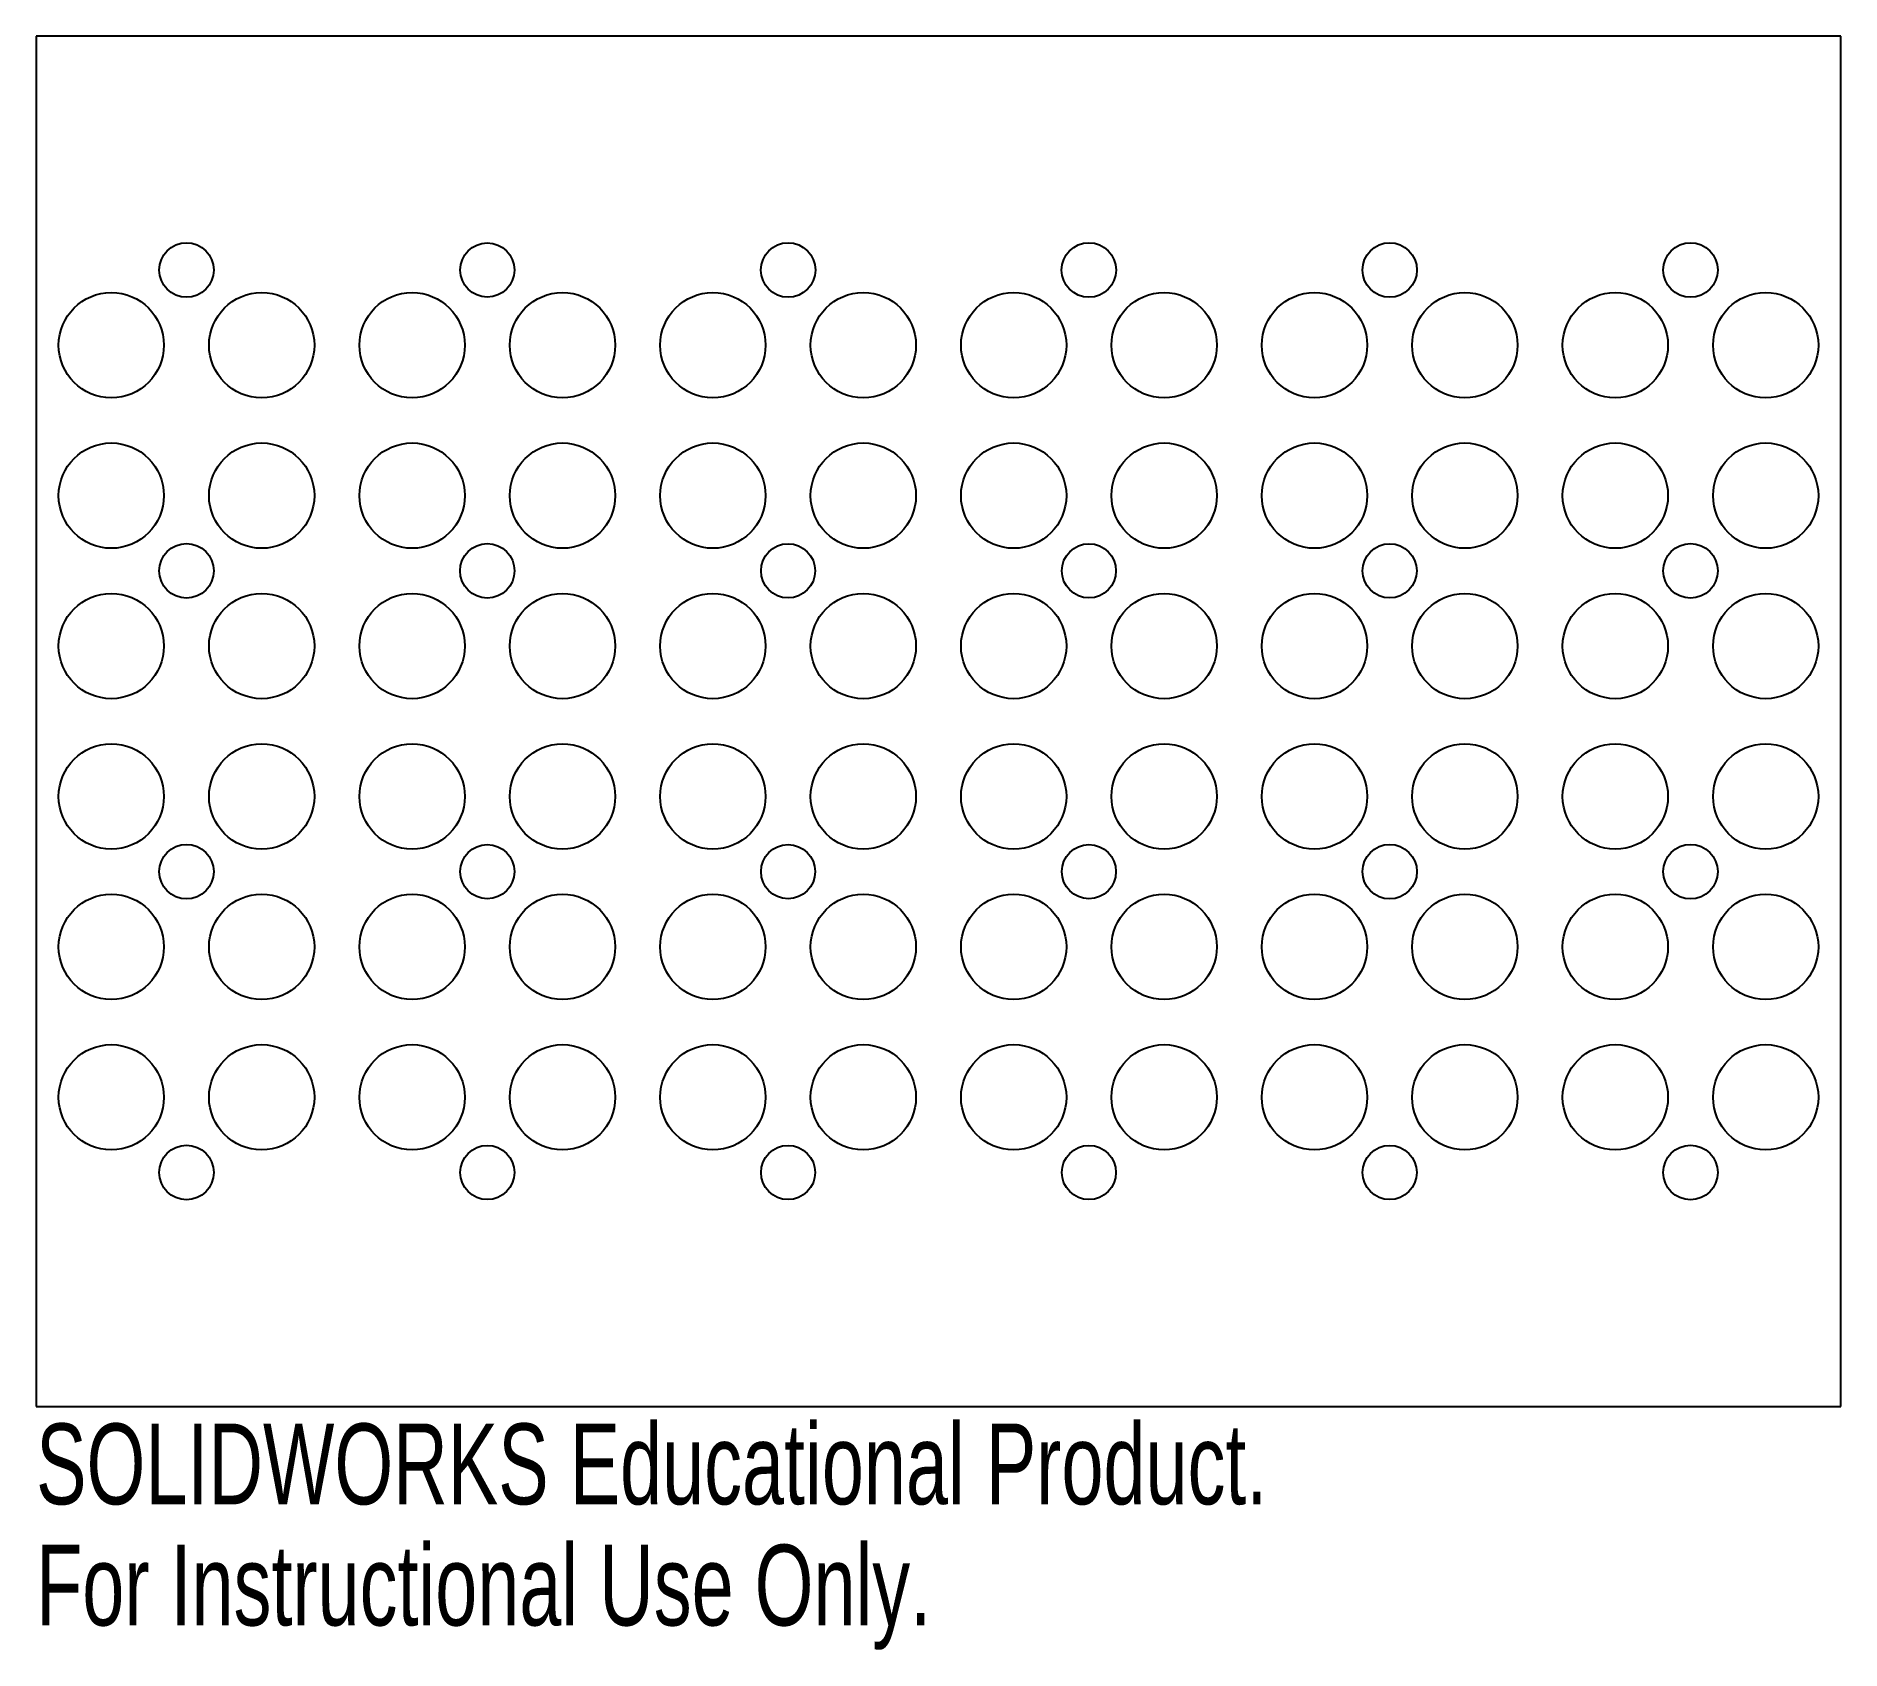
# Model space of a CAD drawing. Header units: millimetres. Extents: x -54 to 54, y -53 to 44.
import ezdxf

# ---------------------------------------------------------------- set-up
doc = ezdxf.new("R2010")
doc.units = ezdxf.units.MM
doc.styles.add('SLDTEXTSTYLE0', font='TXT', dxfattribs={"width": 0.7})

msp = doc.modelspace()

# ---------------------------------------------------------------- linework, layer by layer
at = {"color": 7, "linetype": 'Continuous', "lineweight": 25}
for p, q in [((-54, 43.52), (-54, -38.48)), ((54, 43.52), (-54, 43.52)), ((54, -38.48), (54, 43.52)), ((-54, -38.48), (54, -38.48))]:
    msp.add_line(p, q, dxfattribs=at)
for centre, radius in [((-45, 29.52), 1.63), ((-27, 29.52), 1.62), ((-9, 29.52), 1.63), ((9, 29.52), 1.63), ((27, 29.52), 1.63), ((45, 29.52), 1.63), ((-49.5, 25.02), 3.15), ((-40.5, 25.02), 3.15), ((-31.5, 25.02), 3.15), ((-22.5, 25.02), 3.15), ((-13.5, 25.02), 3.15), ((-4.5, 25.02), 3.15), ((4.5, 25.02), 3.15), ((13.5, 25.02), 3.15), ((22.5, 25.02), 3.15), ((31.5, 25.02), 3.15), ((40.5, 25.02), 3.15), ((49.5, 25.02), 3.15), ((-49.5, 16.02), 3.15), ((-40.5, 16.02), 3.15), ((-31.5, 16.02), 3.15), ((-22.5, 16.02), 3.15), ((-13.5, 16.02), 3.15), ((-4.5, 16.02), 3.15), ((4.5, 16.02), 3.15), ((13.5, 16.02), 3.15), ((22.5, 16.02), 3.15), ((31.5, 16.02), 3.15), ((40.5, 16.02), 3.15), ((49.5, 16.02), 3.15), ((-45, 11.52), 1.63), ((-27, 11.52), 1.63), ((-9, 11.52), 1.62), ((9, 11.52), 1.62), ((27, 11.52), 1.62), ((45, 11.52), 1.63), ((-49.5, 7.02), 3.15), ((-40.5, 7.02), 3.15), ((-31.5, 7.02), 3.15), ((-22.5, 7.02), 3.15), ((-13.5, 7.02), 3.15), ((-4.5, 7.02), 3.15), ((4.5, 7.02), 3.15), ((13.5, 7.02), 3.15), ((22.5, 7.02), 3.15), ((31.5, 7.02), 3.15), ((40.5, 7.02), 3.15), ((49.5, 7.02), 3.15), ((-49.5, -1.98), 3.15), ((-40.5, -1.98), 3.15), ((-31.5, -1.98), 3.15), ((-22.5, -1.98), 3.15), ((-13.5, -1.98), 3.15), ((-4.5, -1.98), 3.15), ((4.5, -1.98), 3.15), ((13.5, -1.98), 3.15), ((22.5, -1.98), 3.15), ((31.5, -1.98), 3.15), ((40.5, -1.98), 3.15), ((49.5, -1.98), 3.15), ((-45, -6.48), 1.63), ((-27, -6.48), 1.62), ((-9, -6.48), 1.62), ((9, -6.48), 1.62), ((27, -6.48), 1.63), ((45, -6.48), 1.63), ((-49.5, -10.98), 3.15), ((-40.5, -10.98), 3.15), ((-31.5, -10.98), 3.15), ((-22.5, -10.98), 3.15), ((-13.5, -10.98), 3.15), ((-4.5, -10.98), 3.15), ((4.5, -10.98), 3.15), ((13.5, -10.98), 3.15), ((22.5, -10.98), 3.15), ((31.5, -10.98), 3.15), ((40.5, -10.98), 3.15), ((49.5, -10.98), 3.15), ((-49.5, -19.98), 3.15), ((-40.5, -19.98), 3.15), ((-31.5, -19.98), 3.15), ((-22.5, -19.98), 3.15), ((-13.5, -19.98), 3.15), ((-4.5, -19.98), 3.15), ((4.5, -19.98), 3.15), ((13.5, -19.98), 3.15), ((22.5, -19.98), 3.15), ((31.5, -19.98), 3.15), ((40.5, -19.98), 3.15), ((49.5, -19.98), 3.15), ((-45, -24.48), 1.63), ((-27, -24.48), 1.62), ((-9, -24.48), 1.62), ((9, -24.48), 1.62), ((27, -24.48), 1.62), ((45, -24.48), 1.63)]:
    msp.add_circle(centre, radius, dxfattribs=at)

# ---------------------------------------------------------------- texts
at = {"color": 7, "linetype": 'Continuous', "char_height": 4.8336, "attachment_point": 1, "style": 'SLDTEXTSTYLE0'}
for s, insert in [('SOLIDWORKS Educational Product.', (-54, -39.5)), ('For Instructional Use Only.', (-54, -46.75))]:
    msp.add_mtext(s, dxfattribs=dict(at, insert=insert))

doc.saveas('drawing.dxf')
